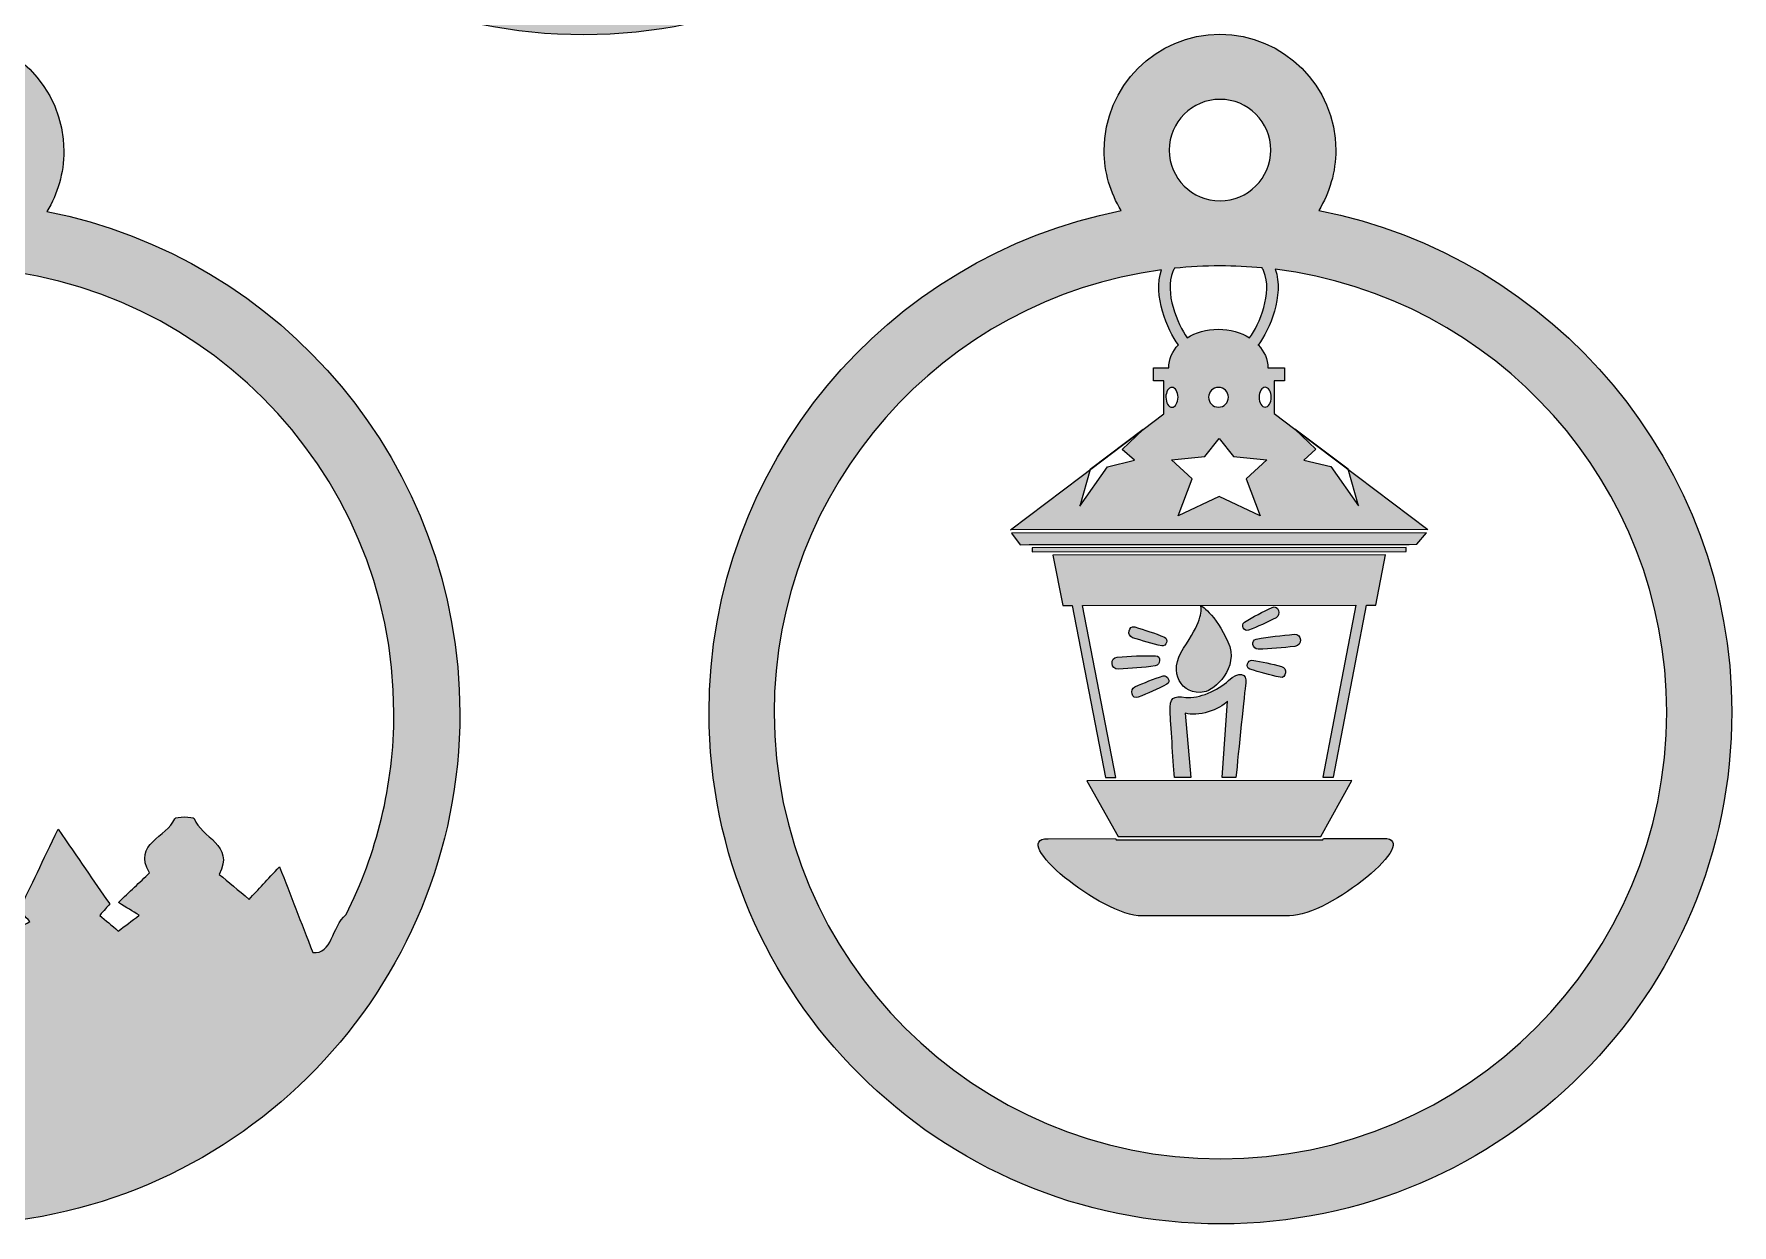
# Model space of a CAD drawing. Header units: inches. Extents: x -1104 to 5451, y -3757 to -136.
# Drawn here: x 300 to 953, y -3757 to -3299 of the extents above; entities that cross this region are included whole.
import ezdxf

# ---------------------------------------------------------------- set-up
doc = ezdxf.new("R2010")
doc.units = ezdxf.units.IN
doc.header["$MEASUREMENT"] = 0
doc.layers.add('Layer 1', color=7, linetype='Continuous')

# ---------------------------------------------------------------- blocks, each defined once
blk = doc.blocks.new('block 4')
at = {"layer": 'Layer 1', "true_color": 0xf8ca98}
h = blk.add_hatch(color=31, dxfattribs=at)
h.dxf.hatch_style = 2
edge = h.paths.add_edge_path()
edge.add_spline(control_points=[(707.72, -3102.68), (707.64, -3007.31), (639.27, -2927.67), (549.01, -2910.01), (553.15, -2903.25), (555.54, -2895.3), (555.53, -2886.81), (555.51, -2862.27), (535.52, -2842.33), (510.99, -2842.35), (486.45, -2842.37), (466.51, -2862.35), (466.53, -2886.89), (466.54, -2895.38), (468.94, -2903.32), (473.09, -2910.07), (382.86, -2927.89), (314.64, -3007.65), (314.72, -3103.02), (314.81, -3211.37), (403.04, -3299.45), (511.39, -3299.35), (619.74, -3299.26), (707.81, -3211.03), (707.72, -3102.68)], knot_values=[0, 0, 0, 0, 1, 1, 1, 2, 2, 2, 3, 3, 3, 4, 4, 4, 5, 5, 5, 6, 6, 6, 7, 7, 7, 8, 8, 8, 8], degree=3, periodic=1)
edge = h.paths.add_edge_path()
edge.add_spline(control_points=[(511.02, -2867.35), (521.77, -2867.34), (530.52, -2876.08), (530.53, -2886.84), (530.54, -2897.59), (521.8, -2906.34), (511.05, -2906.35), (500.29, -2906.36), (491.54, -2897.62), (491.53, -2886.87), (491.52, -2876.11), (500.26, -2867.36), (511.02, -2867.35)], knot_values=[0, 0, 0, 0, 1, 1, 1, 2, 2, 2, 3, 3, 3, 4, 4, 4, 4], degree=3, periodic=1)
edge = h.paths.add_edge_path()
edge.add_spline(control_points=[(522.87, -2967.46), (519.59, -2965.37), (515.39, -2964.11), (510.81, -2964.12), (506.28, -2964.12), (502.12, -2965.36), (498.85, -2967.43), (498.85, -2967.43), (498.89, -2967.39), (498.89, -2967.39), (495.04, -2962.18), (490.08, -2949.94), (493.38, -2941.96), (495.64, -2936.49), (501.52, -2933.71), (510.87, -2933.7), (520.21, -2933.69), (526.09, -2936.46), (528.37, -2941.93), (531.69, -2949.94), (526.7, -2962.26), (522.85, -2967.44), (522.85, -2967.44), (522.87, -2967.46), (522.87, -2967.46)], knot_values=[0, 0, 0, 0, 1, 1, 1, 2, 2, 2, 3, 3, 3, 4, 4, 4, 5, 5, 5, 6, 6, 6, 7, 7, 7, 8, 8, 8, 8], degree=3, periodic=1)
h.paths.add_polyline_path([(529.45, -3014.28), (521.5, -3021.56), (526.86, -3035.81), (511.15, -3028.36), (495.46, -3035.83), (500.8, -3021.58), (492.84, -3014.32), (505.62, -3013.01), (511.14, -3006.13), (516.67, -3013)])
edge = h.paths.add_edge_path()
edge.add_spline(control_points=[(526.47, -2990.24), (526.47, -2988.14), (527.52, -2986.43), (528.81, -2986.43), (530.09, -2986.43), (531.14, -2988.14), (531.14, -2990.24), (531.14, -2992.35), (530.1, -2994.05), (528.81, -2994.05), (527.52, -2994.06), (526.48, -2992.35), (526.47, -2990.24)], knot_values=[0, 0, 0, 0, 1, 1, 1, 2, 2, 2, 3, 3, 3, 4, 4, 4, 4], degree=3, periodic=1)
edge = h.paths.add_edge_path()
edge.add_spline(control_points=[(490.69, -2990.28), (490.68, -2988.17), (491.73, -2986.46), (493.02, -2986.46), (494.31, -2986.46), (495.35, -2988.17), (495.35, -2990.27), (495.36, -2992.38), (494.31, -2994.08), (493.02, -2994.09), (491.74, -2994.09), (490.69, -2992.38), (490.69, -2990.28)], knot_values=[0, 0, 0, 0, 1, 1, 1, 2, 2, 2, 3, 3, 3, 4, 4, 4, 4], degree=3, periodic=1)
edge = h.paths.add_edge_path()
edge.add_spline(control_points=[(507.1, -2990.26), (507.1, -2988.16), (508.81, -2986.45), (510.91, -2986.45), (513.02, -2986.44), (514.72, -2988.15), (514.73, -2990.25), (514.73, -2992.36), (513.02, -2994.07), (510.92, -2994.07), (508.81, -2994.07), (507.1, -2992.37), (507.1, -2990.26)], knot_values=[0, 0, 0, 0, 1, 1, 1, 2, 2, 2, 3, 3, 3, 4, 4, 4, 4], degree=3, periodic=1)
edge = h.paths.add_edge_path()
edge.add_spline(control_points=[(511.37, -3274.35), (416.8, -3274.43), (339.8, -3197.56), (339.72, -3103), (339.64, -3012.97), (409.3, -2938.87), (497.59, -2931.89), (492.97, -2934.09), (490.57, -2937.36), (489.36, -2940.3), (485.24, -2950.27), (491.07, -2964.11), (495.51, -2970.13), (495.51, -2970.13), (495.54, -2970.1), (495.54, -2970.1), (493.17, -2972.58), (491.76, -2975.66), (491.77, -2978.99), (491.77, -2978.99), (485.91, -2979), (485.91, -2979), (485.91, -2979), (485.91, -2983.98), (485.91, -2983.98), (485.91, -2983.98), (489.91, -2983.97), (489.91, -2983.97), (489.91, -2983.97), (489.92, -2996.58), (489.92, -2996.58), (489.92, -2996.58), (481.97, -3002.6), (481.97, -3002.6), (481.97, -3002.6), (473.93, -3010.28), (473.93, -3010.28), (473.93, -3010.28), (478.6, -3014.48), (478.6, -3014.48), (478.6, -3014.48), (468.25, -3016.98), (468.25, -3016.98), (468.25, -3016.98), (457.67, -3032.08), (457.67, -3032.08), (457.67, -3032.08), (461.62, -3018.02), (461.62, -3018.02), (461.62, -3018.02), (481.97, -3002.6), (481.97, -3002.6), (481.97, -3002.6), (458.15, -3020.65), (458.15, -3020.65), (458.15, -3020.65), (430.97, -3041.23), (430.97, -3041.23), (430.97, -3041.23), (591.36, -3041.1), (591.36, -3041.1), (591.36, -3041.1), (564.15, -3020.56), (564.15, -3020.56), (564.15, -3020.56), (540.29, -3002.55), (540.29, -3002.55), (540.29, -3002.55), (560.68, -3017.94), (560.68, -3017.94), (560.68, -3017.94), (564.65, -3031.99), (564.65, -3031.99), (564.65, -3031.99), (554.04, -3016.91), (554.04, -3016.91), (554.04, -3016.91), (543.69, -3014.43), (543.69, -3014.43), (543.69, -3014.43), (548.35, -3010.22), (548.35, -3010.22), (548.35, -3010.22), (540.29, -3002.55), (540.29, -3002.55), (540.29, -3002.55), (532.33, -2996.54), (532.33, -2996.54), (532.33, -2996.54), (532.32, -2983.94), (532.32, -2983.94), (532.32, -2983.94), (536.32, -2983.93), (536.32, -2983.93), (536.32, -2983.93), (536.32, -2978.96), (536.32, -2978.96), (536.32, -2978.96), (529.89, -2978.96), (529.89, -2978.96), (529.89, -2975.67), (528.51, -2972.64), (526.19, -2970.18), (526.19, -2970.18), (526.21, -2970.19), (526.21, -2970.19), (530.65, -2964.22), (536.55, -2950.27), (532.39, -2940.26), (531.16, -2937.3), (528.74, -2934.02), (524.06, -2931.83), (612.58, -2938.41), (682.64, -3012.5), (682.72, -3102.7), (682.8, -3197.26), (605.93, -3274.27), (511.37, -3274.35)], knot_values=[0, 0, 0, 0, 1, 1, 1, 2, 2, 2, 3, 3, 3, 4, 4, 4, 5, 5, 5, 6, 6, 6, 7, 7, 7, 8, 8, 8, 9, 9, 9, 10, 10, 10, 11, 11, 11, 12, 12, 12, 13, 13, 13, 14, 14, 14, 15, 15, 15, 16, 16, 16, 17, 17, 17, 18, 18, 18, 19, 19, 19, 20, 20, 20, 21, 21, 21, 22, 22, 22, 23, 23, 23, 24, 24, 24, 25, 25, 25, 26, 26, 26, 27, 27, 27, 28, 28, 28, 29, 29, 29, 30, 30, 30, 31, 31, 31, 32, 32, 32, 33, 33, 33, 34, 34, 34, 35, 35, 35, 36, 36, 36, 37, 37, 37, 38, 38, 38, 39, 39, 39, 39], degree=3, periodic=1)
h = blk.add_hatch(color=31, dxfattribs=at)
h.dxf.hatch_style = 2
edge = h.paths.add_edge_path()
edge.add_spline(control_points=[(305.01, -3367.22), (309.14, -3360.46), (311.53, -3352.51), (311.53, -3344.02), (311.51, -3319.48), (291.53, -3299.54), (266.99, -3299.56), (266.93, -3299.56), (266.87, -3299.57), (266.82, -3299.57), (266.76, -3299.57), (266.7, -3299.56), (266.65, -3299.56), (242.12, -3299.58), (222.16, -3319.57), (222.18, -3344.1), (222.19, -3352.6), (224.6, -3360.54), (228.74, -3367.3), (138.52, -3385.1), (70.29, -3464.87), (70.37, -3560.23), (70.41, -3604.91), (85.43, -3646.14), (110.68, -3679.17), (127.12, -3700.68), (147.9, -3718.71), (171.7, -3731.94), (197.12, -3746.07), (225.99, -3754.7), (256.69, -3756.28), (257.17, -3756.3), (257.65, -3756.32), (258.13, -3756.35), (259.34, -3756.4), (260.55, -3756.45), (261.77, -3756.48), (263.1, -3756.52), (264.45, -3756.53), (265.79, -3756.54), (266.21, -3756.55), (266.62, -3756.56), (267.04, -3756.56), (267.11, -3756.56), (267.18, -3756.56), (267.24, -3756.56), (267.29, -3756.56), (267.34, -3756.56), (267.38, -3756.56), (267.62, -3756.56), (267.86, -3756.55), (268.1, -3756.55), (269.14, -3756.55), (270.18, -3756.53), (271.21, -3756.51), (272.07, -3756.49), (272.92, -3756.47), (273.77, -3756.44), (273.91, -3756.44), (274.05, -3756.43), (274.19, -3756.43), (379.4, -3752.73), (463.81, -3665.96), (463.71, -3559.89), (463.63, -3464.52), (395.27, -3384.88), (305.01, -3367.22)], knot_values=[0, 0, 0, 0, 1, 1, 1, 2, 2, 2, 3, 3, 3, 4, 4, 4, 5, 5, 5, 6, 6, 6, 7, 7, 7, 8, 8, 8, 9, 9, 9, 10, 10, 10, 11, 11, 11, 12, 12, 12, 13, 13, 13, 14, 14, 14, 15, 15, 15, 16, 16, 16, 17, 17, 17, 18, 18, 18, 19, 19, 19, 20, 20, 20, 21, 21, 21, 22, 22, 22, 22], degree=3, periodic=1)
edge = h.paths.add_edge_path()
edge.add_spline(control_points=[(266.84, -3324.57), (277.52, -3324.66), (286.17, -3333.35), (286.18, -3344.05), (286.19, -3354.75), (277.55, -3363.45), (266.87, -3363.55), (256.2, -3363.47), (247.54, -3354.77), (247.53, -3344.08), (247.52, -3333.38), (256.17, -3324.67), (266.84, -3324.57)], knot_values=[0, 0, 0, 0, 1, 1, 1, 2, 2, 2, 3, 3, 3, 4, 4, 4, 4], degree=3, periodic=1)
h.paths.add_polyline_path([(205.52, -3639.2), (192.92, -3639.21), (192.91, -3626.84), (205.51, -3626.83)])
h.paths.add_polyline_path([(205.5, -3622.53), (192.97, -3622.54), (192.96, -3610.31), (205.49, -3610.3)])
h.paths.add_polyline_path([(221.78, -3639.29), (209.46, -3639.3), (209.45, -3626.73), (221.77, -3626.72)])
h.paths.add_polyline_path([(222.15, -3622.76), (209.78, -3622.77), (209.77, -3610.04), (222.14, -3610.03)])
edge = h.paths.add_edge_path()
edge.add_spline(control_points=[(419.97, -3637.31), (414.35, -3642.1), (414.73, -3652.7), (407.18, -3651.88), (402.6, -3640.05), (398.72, -3630.02), (394.43, -3618.92), (389.7, -3624), (386.32, -3627.63), (382.73, -3631.47), (378.45, -3627.9), (374.81, -3624.86), (371.23, -3621.87), (377.29, -3610.48), (364.34, -3607.76), (361.58, -3600.46), (361.24, -3599.58), (354.52, -3599.56), (354.14, -3600.52), (351.23, -3607.61), (337.83, -3609.93), (344.44, -3621.31), (340.65, -3624.93), (336.85, -3628.54), (332.51, -3632.67), (335.77, -3634.67), (337.86, -3635.96), (340.51, -3637.59), (337.46, -3639.89), (335.07, -3641.68), (332.46, -3643.65), (329.86, -3641.46), (327.59, -3639.55), (325.32, -3637.63), (326.98, -3635.73), (328.22, -3634.3), (329.15, -3633.24), (322.95, -3624.24), (317.09, -3615.76), (309.31, -3604.49), (303.39, -3616.83), (299.01, -3626), (294.37, -3635.68), (295.15, -3636.5), (296.47, -3637.88), (298.49, -3639.99), (295.67, -3641.49), (293.25, -3642.78), (292.14, -3643.37), (286.71, -3635.08), (281.95, -3627.83), (277.2, -3620.58), (276.1, -3620.81), (274.99, -3621.05), (273.89, -3621.27), (272.11, -3629.81), (270.33, -3638.35), (268.41, -3647.6), (268.41, -3647.6), (254.98, -3647.61), (254.98, -3647.61), (254.98, -3647.61), (254.94, -3607.14), (254.94, -3607.14), (258.78, -3604.33), (262.79, -3602.86), (263.24, -3600.67), (263.76, -3598.1), (261.92, -3594.18), (259.85, -3592.08), (249.08, -3581.11), (237.98, -3570.48), (226.87, -3559.86), (220.97, -3554.22), (215.06, -3544.9), (208.71, -3544.52), (202.81, -3544.16), (196.33, -3553.47), (190.07, -3558.47), (189.45, -3558.96), (188.48, -3559.01), (187.52, -3559.3), (187.69, -3556.07), (187.84, -3553.29), (188.04, -3549.58), (183.52, -3549.92), (180.09, -3550.19), (175.09, -3550.56), (182.4, -3563.26), (178.61, -3571.78), (169.15, -3579.12), (164.59, -3582.65), (160.73, -3587.11), (156.69, -3591.27), (149.14, -3598.99), (150.31, -3603.1), (160.06, -3605.73), (160.06, -3605.73), (160.1, -3656.14), (160.1, -3656.14), (154.6, -3648), (149.15, -3639.94), (142.23, -3629.72), (137.33, -3640.27), (129.97, -3648.49), (131.32, -3654.86), (132.24, -3659.23), (131.65, -3661.7), (130.29, -3663.22), (108.63, -3634.53), (95.75, -3598.85), (95.71, -3560.21), (95.63, -3465.7), (172.4, -3388.74), (266.89, -3388.56), (361.39, -3388.58), (438.29, -3465.41), (438.37, -3559.91), (438.39, -3587.74), (431.76, -3614.04), (419.97, -3637.31)], knot_values=[0, 0, 0, 0, 1, 1, 1, 2, 2, 2, 3, 3, 3, 4, 4, 4, 5, 5, 5, 6, 6, 6, 7, 7, 7, 8, 8, 8, 9, 9, 9, 10, 10, 10, 11, 11, 11, 12, 12, 12, 13, 13, 13, 14, 14, 14, 15, 15, 15, 16, 16, 16, 17, 17, 17, 18, 18, 18, 19, 19, 19, 20, 20, 20, 21, 21, 21, 22, 22, 22, 23, 23, 23, 24, 24, 24, 25, 25, 25, 26, 26, 26, 27, 27, 27, 28, 28, 28, 29, 29, 29, 30, 30, 30, 31, 31, 31, 32, 32, 32, 33, 33, 33, 34, 34, 34, 35, 35, 35, 36, 36, 36, 37, 37, 37, 38, 38, 38, 39, 39, 39, 40, 40, 40, 40], degree=3, periodic=1)
h = blk.add_hatch(color=31, dxfattribs=at)
h.dxf.hatch_style = 2
edge = h.paths.add_edge_path()
edge.add_spline(control_points=[(793.8, -3366.8), (797.94, -3360.03), (800.32, -3352.09), (800.32, -3343.6), (800.3, -3319.06), (780.32, -3299.12), (755.78, -3299.14), (731.25, -3299.16), (711.3, -3319.14), (711.32, -3343.68), (711.32, -3352.17), (713.73, -3360.11), (717.88, -3366.86), (627.65, -3384.68), (559.42, -3464.44), (559.5, -3559.81), (559.6, -3668.16), (647.82, -3756.23), (756.17, -3756.14), (864.52, -3756.05), (952.6, -3667.82), (952.5, -3559.47), (952.42, -3464.1), (884.06, -3384.46), (793.8, -3366.8)], knot_values=[0, 0, 0, 0, 1, 1, 1, 2, 2, 2, 3, 3, 3, 4, 4, 4, 5, 5, 5, 6, 6, 6, 7, 7, 7, 8, 8, 8, 8], degree=3, periodic=1)
edge = h.paths.add_edge_path()
edge.add_spline(control_points=[(772.71, -3390.25), (776.04, -3398.26), (771.04, -3410.58), (767.2, -3415.76), (767.2, -3415.76), (767.22, -3415.78), (767.22, -3415.78), (763.93, -3413.69), (759.73, -3412.43), (755.16, -3412.44), (750.62, -3412.44), (746.46, -3413.68), (743.19, -3415.75), (743.19, -3415.75), (743.23, -3415.71), (743.23, -3415.71), (739.38, -3410.5), (734.42, -3398.26), (737.72, -3390.28), (737.9, -3389.85), (738.11, -3389.44), (738.33, -3389.04), (744.1, -3388.45), (749.94, -3388.15), (755.86, -3388.14), (761.31, -3388.14), (766.7, -3388.4), (772.03, -3388.89), (772.28, -3389.33), (772.52, -3389.78), (772.71, -3390.25)], knot_values=[0, 0, 0, 0, 1, 1, 1, 2, 2, 2, 3, 3, 3, 4, 4, 4, 5, 5, 5, 6, 6, 6, 7, 7, 7, 8, 8, 8, 9, 9, 9, 10, 10, 10, 10], degree=3, periodic=1)
h.paths.add_polyline_path([(773.79, -3462.61), (765.85, -3469.88), (771.21, -3484.13), (755.5, -3476.68), (739.81, -3484.15), (745.14, -3469.9), (737.18, -3462.64), (749.96, -3461.33), (755.48, -3454.45), (761.01, -3461.32)])
edge = h.paths.add_edge_path()
edge.add_spline(control_points=[(770.82, -3438.57), (770.82, -3436.46), (771.86, -3434.75), (773.15, -3434.75), (774.44, -3434.75), (775.49, -3436.46), (775.49, -3438.56), (775.49, -3440.67), (774.45, -3442.37), (773.16, -3442.38), (771.87, -3442.38), (770.82, -3440.67), (770.82, -3438.57)], knot_values=[0, 0, 0, 0, 1, 1, 1, 2, 2, 2, 3, 3, 3, 4, 4, 4, 4], degree=3, periodic=1)
edge = h.paths.add_edge_path()
edge.add_spline(control_points=[(735.03, -3438.6), (735.03, -3436.49), (736.07, -3434.78), (737.36, -3434.78), (738.65, -3434.78), (739.7, -3436.49), (739.7, -3438.59), (739.7, -3440.7), (738.66, -3442.41), (737.37, -3442.41), (736.08, -3442.41), (735.03, -3440.7), (735.03, -3438.6)], knot_values=[0, 0, 0, 0, 1, 1, 1, 2, 2, 2, 3, 3, 3, 4, 4, 4, 4], degree=3, periodic=1)
edge = h.paths.add_edge_path()
edge.add_spline(control_points=[(751.45, -3438.58), (751.45, -3436.48), (753.15, -3434.77), (755.26, -3434.77), (757.36, -3434.77), (759.07, -3436.47), (759.07, -3438.58), (759.07, -3440.68), (757.37, -3442.39), (755.26, -3442.39), (753.16, -3442.39), (751.45, -3440.69), (751.45, -3438.58)], knot_values=[0, 0, 0, 0, 1, 1, 1, 2, 2, 2, 3, 3, 3, 4, 4, 4, 4], degree=3, periodic=1)
edge = h.paths.add_edge_path()
edge.add_spline(control_points=[(755.8, -3324.14), (766.56, -3324.13), (775.31, -3332.86), (775.32, -3343.62), (775.33, -3354.37), (766.59, -3363.13), (755.83, -3363.14), (745.08, -3363.15), (736.33, -3354.41), (736.32, -3343.66), (736.31, -3332.9), (745.05, -3324.15), (755.8, -3324.14)], knot_values=[0, 0, 0, 0, 1, 1, 1, 2, 2, 2, 3, 3, 3, 4, 4, 4, 4], degree=3, periodic=1)
edge = h.paths.add_edge_path()
edge.add_spline(control_points=[(756.15, -3731.14), (661.59, -3731.22), (584.59, -3654.35), (584.5, -3559.79), (584.43, -3472.86), (649.38, -3400.79), (733.32, -3389.64), (729.98, -3399.52), (735.57, -3412.63), (739.86, -3418.45), (739.86, -3418.45), (739.89, -3418.42), (739.89, -3418.42), (737.51, -3420.9), (736.11, -3423.98), (736.11, -3427.31), (736.11, -3427.31), (730.25, -3427.32), (730.25, -3427.32), (730.25, -3427.32), (730.25, -3432.3), (730.25, -3432.3), (730.25, -3432.3), (734.26, -3432.3), (734.26, -3432.3), (734.26, -3432.3), (734.27, -3444.9), (734.27, -3444.9), (734.27, -3444.9), (726.32, -3450.92), (726.32, -3450.92), (726.32, -3450.92), (718.27, -3458.61), (718.27, -3458.61), (718.27, -3458.61), (722.94, -3462.8), (722.94, -3462.8), (722.94, -3462.8), (712.6, -3465.3), (712.6, -3465.3), (712.6, -3465.3), (702.01, -3480.4), (702.01, -3480.4), (702.01, -3480.4), (705.96, -3466.34), (705.96, -3466.34), (705.96, -3466.34), (726.32, -3450.92), (726.32, -3450.92), (726.32, -3450.92), (702.5, -3468.97), (702.5, -3468.97), (702.5, -3468.97), (675.32, -3489.56), (675.32, -3489.56), (675.32, -3489.56), (835.7, -3489.42), (835.7, -3489.42), (835.7, -3489.42), (808.49, -3468.88), (808.49, -3468.88), (808.49, -3468.88), (784.64, -3450.87), (784.64, -3450.87), (784.64, -3450.87), (805.02, -3466.26), (805.02, -3466.26), (805.02, -3466.26), (809, -3480.31), (809, -3480.31), (809, -3480.31), (798.38, -3465.23), (798.38, -3465.23), (798.38, -3465.23), (788.03, -3462.75), (788.03, -3462.75), (788.03, -3462.75), (792.7, -3458.54), (792.7, -3458.54), (792.7, -3458.54), (784.64, -3450.87), (784.64, -3450.87), (784.64, -3450.87), (776.68, -3444.86), (776.68, -3444.86), (776.68, -3444.86), (776.67, -3432.26), (776.67, -3432.26), (776.67, -3432.26), (780.67, -3432.26), (780.67, -3432.26), (780.67, -3432.26), (780.66, -3427.28), (780.66, -3427.28), (780.66, -3427.28), (774.23, -3427.28), (774.23, -3427.28), (774.23, -3424), (772.86, -3420.96), (770.54, -3418.5), (770.54, -3418.5), (770.55, -3418.52), (770.55, -3418.52), (774.87, -3412.7), (780.56, -3399.37), (777.06, -3389.43), (861.67, -3399.84), (927.43, -3472.1), (927.5, -3559.49), (927.59, -3654.05), (850.72, -3731.06), (756.15, -3731.14)], knot_values=[0, 0, 0, 0, 1, 1, 1, 2, 2, 2, 3, 3, 3, 4, 4, 4, 5, 5, 5, 6, 6, 6, 7, 7, 7, 8, 8, 8, 9, 9, 9, 10, 10, 10, 11, 11, 11, 12, 12, 12, 13, 13, 13, 14, 14, 14, 15, 15, 15, 16, 16, 16, 17, 17, 17, 18, 18, 18, 19, 19, 19, 20, 20, 20, 21, 21, 21, 22, 22, 22, 23, 23, 23, 24, 24, 24, 25, 25, 25, 26, 26, 26, 27, 27, 27, 28, 28, 28, 29, 29, 29, 30, 30, 30, 31, 31, 31, 32, 32, 32, 33, 33, 33, 34, 34, 34, 35, 35, 35, 36, 36, 36, 37, 37, 37, 37], degree=3, periodic=1)
h = blk.add_hatch(color=31, dxfattribs=at)
h.dxf.hatch_style = 2
h.paths.add_polyline_path([(679.06, -3495.21), (682.46, -3495.2), (828.57, -3495.08), (831.42, -3495.07), (835.18, -3490.66), (675.74, -3490.8)])
h = blk.add_hatch(color=31, dxfattribs=at)
h.dxf.hatch_style = 2
h.paths.add_polyline_path([(683.71, -3498), (827.33, -3497.88), (827.33, -3496.32), (683.71, -3496.45)])
h = blk.add_hatch(color=31, dxfattribs=at)
h.dxf.hatch_style = 2
h.paths.add_polyline_path([(815.7, -3518.43), (819.4, -3499.13), (691.64, -3499.24), (695.37, -3518.53), (699, -3518.53), (711.79, -3584.65), (715.84, -3584.64), (703.04, -3518.52), (808.03, -3518.43), (795.35, -3584.57), (799.4, -3584.57), (812.08, -3518.43)])
h = blk.add_hatch(color=31, dxfattribs=at)
h.dxf.hatch_style = 2
edge = h.paths.add_edge_path()
edge.add_spline(control_points=[(749.76, -3551.78), (753.66, -3551.13), (763.44, -3542.64), (758.87, -3532.48), (754.29, -3522.32), (747.86, -3517.55), (748.48, -3519), (749.11, -3520.46), (748.28, -3525.64), (741.86, -3534.98), (735.43, -3544.33), (741.04, -3553.24), (749.76, -3551.78)], knot_values=[0, 0, 0, 0, 1, 1, 1, 2, 2, 2, 3, 3, 3, 4, 4, 4, 4], degree=3, periodic=1)
h = blk.add_hatch(color=31, dxfattribs=at)
h.dxf.hatch_style = 2
edge = h.paths.add_edge_path()
edge.add_spline(control_points=[(775.89, -3519.3), (772.25, -3521.1), (768.66, -3522.83), (765.21, -3525.02), (763.59, -3526.04), (765.18, -3528.7), (766.79, -3528.11), (770.43, -3526.76), (773.86, -3524.98), (777.35, -3523.25), (779.55, -3522.16), (778.11, -3518.19), (775.89, -3519.3)], knot_values=[0, 0, 0, 0, 1, 1, 1, 2, 2, 2, 3, 3, 3, 4, 4, 4, 4], degree=3, periodic=1)
h = blk.add_hatch(color=31, dxfattribs=at)
h.dxf.hatch_style = 2
edge = h.paths.add_edge_path()
edge.add_spline(control_points=[(734.51, -3530.75), (730.75, -3529.15), (726.92, -3528.02), (723.05, -3526.82), (720.68, -3526.09), (719.89, -3530.24), (722.24, -3530.96), (725.96, -3532.11), (729.64, -3533.31), (733.44, -3534.06), (735.13, -3534.39), (736.27, -3531.5), (734.51, -3530.75)], knot_values=[0, 0, 0, 0, 1, 1, 1, 2, 2, 2, 3, 3, 3, 4, 4, 4, 4], degree=3, periodic=1)
h = blk.add_hatch(color=31, dxfattribs=at)
h.dxf.hatch_style = 2
edge = h.paths.add_edge_path()
edge.add_spline(control_points=[(784.36, -3529.64), (779.46, -3530.12), (774.62, -3530.56), (769.78, -3531.51), (767.52, -3531.95), (768.39, -3535.32), (770.49, -3535.32), (775.24, -3535.3), (779.9, -3534.77), (784.62, -3534.3), (787.59, -3534), (787.36, -3529.34), (784.36, -3529.64)], knot_values=[0, 0, 0, 0, 1, 1, 1, 2, 2, 2, 3, 3, 3, 4, 4, 4, 4], degree=3, periodic=1)
h = blk.add_hatch(color=31, dxfattribs=at)
h.dxf.hatch_style = 2
edge = h.paths.add_edge_path()
edge.add_spline(control_points=[(716.84, -3543.03), (721.58, -3542.74), (726.26, -3542.52), (730.95, -3541.77), (733.02, -3541.44), (733.34, -3537.97), (731.04, -3537.89), (726.11, -3537.73), (721.27, -3538.08), (716.35, -3538.39), (713.34, -3538.58), (713.86, -3543.22), (716.84, -3543.03)], knot_values=[0, 0, 0, 0, 1, 1, 1, 2, 2, 2, 3, 3, 3, 4, 4, 4, 4], degree=3, periodic=1)
h = blk.add_hatch(color=31, dxfattribs=at)
h.dxf.hatch_style = 2
edge = h.paths.add_edge_path()
edge.add_spline(control_points=[(768.1, -3539.62), (766.39, -3539.39), (765.45, -3542.35), (767.25, -3542.98), (771.1, -3544.33), (775, -3545.22), (778.94, -3546.16), (781.35, -3546.74), (781.87, -3542.55), (779.48, -3541.98), (775.69, -3541.07), (771.94, -3540.11), (768.1, -3539.62)], knot_values=[0, 0, 0, 0, 1, 1, 1, 2, 2, 2, 3, 3, 3, 4, 4, 4, 4], degree=3, periodic=1)
h = blk.add_hatch(color=31, dxfattribs=at)
h.dxf.hatch_style = 2
edge = h.paths.add_edge_path()
edge.add_spline(control_points=[(734, -3545.63), (730.29, -3546.74), (726.75, -3548.29), (723.15, -3549.79), (720.88, -3550.74), (722.07, -3554.79), (724.36, -3553.83), (728.09, -3552.27), (731.79, -3550.77), (735.38, -3548.81), (737.06, -3547.9), (735.65, -3545.13), (734, -3545.63)], knot_values=[0, 0, 0, 0, 1, 1, 1, 2, 2, 2, 3, 3, 3, 4, 4, 4, 4], degree=3, periodic=1)
h = blk.add_hatch(color=31, dxfattribs=at)
h.dxf.hatch_style = 2
edge = h.paths.add_edge_path()
edge.add_spline(control_points=[(736.69, -3559.47), (736.85, -3563.68), (737.84, -3577.84), (738.32, -3584.62), (738.32, -3584.62), (744.58, -3584.62), (744.58, -3584.62), (744.58, -3584.62), (742.5, -3559.88), (742.5, -3559.88), (747.07, -3561.54), (755.99, -3558.62), (758.68, -3555.3), (758.68, -3555.3), (756.66, -3584.61), (756.66, -3584.61), (756.66, -3584.61), (761.97, -3584.6), (761.97, -3584.6), (762.88, -3575.36), (765.23, -3551.61), (765.73, -3548.45), (766.35, -3544.51), (763.03, -3543.68), (759.09, -3547.42), (755.15, -3551.16), (747.68, -3554.48), (742.7, -3553.86), (737.72, -3553.25), (736.48, -3553.87), (736.69, -3559.47)], knot_values=[0, 0, 0, 0, 1, 1, 1, 2, 2, 2, 3, 3, 3, 4, 4, 4, 5, 5, 5, 6, 6, 6, 7, 7, 7, 8, 8, 8, 9, 9, 9, 10, 10, 10, 10], degree=3, periodic=1)
h = blk.add_hatch(color=31, dxfattribs=at)
h.dxf.hatch_style = 2
h.paths.add_polyline_path([(716.67, -3607.36), (794.55, -3607.29), (806.55, -3585.81), (704.63, -3585.9)])
h = blk.add_hatch(color=31, dxfattribs=at)
h.dxf.hatch_style = 2
edge = h.paths.add_edge_path()
edge.add_spline(control_points=[(818.58, -3608.05), (818.58, -3608.05), (795.55, -3608.07), (795.55, -3608.07), (795.55, -3608.07), (795.29, -3608.54), (795.29, -3608.54), (795.29, -3608.54), (715.94, -3608.61), (715.94, -3608.61), (715.94, -3608.61), (715.68, -3608.14), (715.68, -3608.14), (715.68, -3608.14), (689.74, -3608.16), (689.74, -3608.16), (674.16, -3608.17), (710.28, -3637.86), (725.87, -3637.85), (725.87, -3637.85), (782.51, -3637.8), (782.51, -3637.8), (798.09, -3637.79), (834.17, -3608.04), (818.58, -3608.05)], knot_values=[0, 0, 0, 0, 1, 1, 1, 2, 2, 2, 3, 3, 3, 4, 4, 4, 5, 5, 5, 6, 6, 6, 7, 7, 7, 8, 8, 8, 8], degree=3, periodic=1)
at = {"layer": 'Layer 1', "lineweight": 0}
for points in [[(773.79, -3462.61), (765.85, -3469.88), (771.21, -3484.13), (755.5, -3476.68), (739.81, -3484.15), (745.14, -3469.9), (737.18, -3462.64), (749.96, -3461.33), (755.48, -3454.45), (761.01, -3461.32), (773.79, -3462.61)], [(679.06, -3495.21), (682.46, -3495.2), (828.57, -3495.08), (831.42, -3495.07), (835.18, -3490.66), (675.74, -3490.8), (679.06, -3495.21)], [(683.71, -3498), (827.33, -3497.88), (827.33, -3496.32), (683.71, -3496.45), (683.71, -3498)], [(815.7, -3518.43), (819.4, -3499.13), (691.64, -3499.24), (695.37, -3518.53), (699, -3518.53), (711.79, -3584.65), (715.84, -3584.64), (703.04, -3518.52), (808.03, -3518.43), (795.35, -3584.57), (799.4, -3584.57), (812.08, -3518.43), (815.7, -3518.43)], [(716.67, -3607.36), (794.55, -3607.29), (806.55, -3585.81), (704.63, -3585.9), (716.67, -3607.36)]]:
    blk.add_lwpolyline(points, dxfattribs=at)
for points, knots in [([(707.72, -3102.68), (707.64, -3007.31), (639.27, -2927.67), (549.01, -2910.01), (553.15, -2903.25), (555.54, -2895.3), (555.53, -2886.81), (555.51, -2862.27), (535.52, -2842.33), (510.99, -2842.35), (486.45, -2842.37), (466.51, -2862.35), (466.53, -2886.89), (466.54, -2895.38), (468.94, -2903.32), (473.09, -2910.07), (382.86, -2927.89), (314.64, -3007.65), (314.72, -3103.02), (314.81, -3211.37), (403.04, -3299.45), (511.39, -3299.35), (619.74, -3299.26), (707.81, -3211.03), (707.72, -3102.68)], [0, 0, 0, 0, 1, 1, 1, 2, 2, 2, 3, 3, 3, 4, 4, 4, 5, 5, 5, 6, 6, 6, 7, 7, 7, 8, 8, 8, 8]), ([(305.01, -3367.22), (309.14, -3360.46), (311.53, -3352.51), (311.53, -3344.02), (311.51, -3319.48), (291.53, -3299.54), (266.99, -3299.56), (266.93, -3299.56), (266.87, -3299.57), (266.82, -3299.57), (266.76, -3299.57), (266.7, -3299.56), (266.65, -3299.56), (242.12, -3299.58), (222.16, -3319.57), (222.18, -3344.1), (222.19, -3352.6), (224.6, -3360.54), (228.74, -3367.3), (138.52, -3385.1), (70.29, -3464.87), (70.37, -3560.23), (70.41, -3604.91), (85.43, -3646.14), (110.68, -3679.17), (127.12, -3700.68), (147.9, -3718.71), (171.7, -3731.94), (197.12, -3746.07), (225.99, -3754.7), (256.69, -3756.28), (257.17, -3756.3), (257.65, -3756.32), (258.13, -3756.35), (259.34, -3756.4), (260.55, -3756.45), (261.77, -3756.48), (263.1, -3756.52), (264.45, -3756.53), (265.79, -3756.54), (266.21, -3756.55), (266.62, -3756.56), (267.04, -3756.56), (267.11, -3756.56), (267.18, -3756.56), (267.24, -3756.56), (267.29, -3756.56), (267.34, -3756.56), (267.38, -3756.56), (267.62, -3756.56), (267.86, -3756.55), (268.1, -3756.55), (269.14, -3756.55), (270.18, -3756.53), (271.21, -3756.51), (272.07, -3756.49), (272.92, -3756.47), (273.77, -3756.44), (273.91, -3756.44), (274.05, -3756.43), (274.19, -3756.43), (379.4, -3752.73), (463.81, -3665.96), (463.71, -3559.89), (463.63, -3464.52), (395.27, -3384.88), (305.01, -3367.22)], [0, 0, 0, 0, 1, 1, 1, 2, 2, 2, 3, 3, 3, 4, 4, 4, 5, 5, 5, 6, 6, 6, 7, 7, 7, 8, 8, 8, 9, 9, 9, 10, 10, 10, 11, 11, 11, 12, 12, 12, 13, 13, 13, 14, 14, 14, 15, 15, 15, 16, 16, 16, 17, 17, 17, 18, 18, 18, 19, 19, 19, 20, 20, 20, 21, 21, 21, 22, 22, 22, 22]), ([(793.8, -3366.8), (797.94, -3360.03), (800.32, -3352.09), (800.32, -3343.6), (800.3, -3319.06), (780.32, -3299.12), (755.78, -3299.14), (731.25, -3299.16), (711.3, -3319.14), (711.32, -3343.68), (711.32, -3352.17), (713.73, -3360.11), (717.88, -3366.86), (627.65, -3384.68), (559.42, -3464.44), (559.5, -3559.81), (559.6, -3668.16), (647.82, -3756.23), (756.17, -3756.14), (864.52, -3756.05), (952.6, -3667.82), (952.5, -3559.47), (952.42, -3464.1), (884.06, -3384.46), (793.8, -3366.8)], [0, 0, 0, 0, 1, 1, 1, 2, 2, 2, 3, 3, 3, 4, 4, 4, 5, 5, 5, 6, 6, 6, 7, 7, 7, 8, 8, 8, 8]), ([(755.8, -3324.14), (766.56, -3324.13), (775.31, -3332.86), (775.32, -3343.62), (775.33, -3354.37), (766.59, -3363.13), (755.83, -3363.14), (745.08, -3363.15), (736.33, -3354.41), (736.32, -3343.66), (736.31, -3332.9), (745.05, -3324.15), (755.8, -3324.14)], [0, 0, 0, 0, 1, 1, 1, 2, 2, 2, 3, 3, 3, 4, 4, 4, 4]), ([(419.97, -3637.31), (414.35, -3642.1), (414.73, -3652.7), (407.18, -3651.88), (402.6, -3640.05), (398.72, -3630.02), (394.43, -3618.92), (389.7, -3624), (386.32, -3627.63), (382.73, -3631.47), (378.45, -3627.9), (374.81, -3624.86), (371.23, -3621.87), (377.29, -3610.48), (364.34, -3607.76), (361.58, -3600.46), (361.24, -3599.58), (354.52, -3599.56), (354.14, -3600.52), (351.23, -3607.61), (337.83, -3609.93), (344.44, -3621.31), (340.65, -3624.93), (336.85, -3628.54), (332.51, -3632.67), (335.77, -3634.67), (337.86, -3635.96), (340.51, -3637.59), (337.46, -3639.89), (335.07, -3641.68), (332.46, -3643.65), (329.86, -3641.46), (327.59, -3639.55), (325.32, -3637.63), (326.98, -3635.73), (328.22, -3634.3), (329.15, -3633.24), (322.95, -3624.24), (317.09, -3615.76), (309.31, -3604.49), (303.39, -3616.83), (299.01, -3626), (294.37, -3635.68), (295.15, -3636.5), (296.47, -3637.88), (298.49, -3639.99), (295.67, -3641.49), (293.25, -3642.78), (292.14, -3643.37), (286.71, -3635.08), (281.95, -3627.83), (277.2, -3620.58), (276.1, -3620.81), (274.99, -3621.05), (273.89, -3621.27), (272.11, -3629.81), (270.33, -3638.35), (268.41, -3647.6), (268.41, -3647.6), (254.98, -3647.61), (254.98, -3647.61), (254.98, -3647.61), (254.94, -3607.14), (254.94, -3607.14), (258.78, -3604.33), (262.79, -3602.86), (263.24, -3600.67), (263.76, -3598.1), (261.92, -3594.18), (259.85, -3592.08), (249.08, -3581.11), (237.98, -3570.48), (226.87, -3559.86), (220.97, -3554.22), (215.06, -3544.9), (208.71, -3544.52), (202.81, -3544.16), (196.33, -3553.47), (190.07, -3558.47), (189.45, -3558.96), (188.48, -3559.01), (187.52, -3559.3), (187.69, -3556.07), (187.84, -3553.29), (188.04, -3549.58), (183.52, -3549.92), (180.09, -3550.19), (175.09, -3550.56), (182.4, -3563.26), (178.61, -3571.78), (169.15, -3579.12), (164.59, -3582.65), (160.73, -3587.11), (156.69, -3591.27), (149.14, -3598.99), (150.31, -3603.1), (160.06, -3605.73), (160.06, -3605.73), (160.1, -3656.14), (160.1, -3656.14), (154.6, -3648), (149.15, -3639.94), (142.23, -3629.72), (137.33, -3640.27), (129.97, -3648.49), (131.32, -3654.86), (132.24, -3659.23), (131.65, -3661.7), (130.29, -3663.22), (108.63, -3634.53), (95.75, -3598.85), (95.71, -3560.21), (95.63, -3465.7), (172.4, -3388.74), (266.89, -3388.56), (361.39, -3388.58), (438.29, -3465.41), (438.37, -3559.91), (438.39, -3587.74), (431.76, -3614.04), (419.97, -3637.31)], [0, 0, 0, 0, 1, 1, 1, 2, 2, 2, 3, 3, 3, 4, 4, 4, 5, 5, 5, 6, 6, 6, 7, 7, 7, 8, 8, 8, 9, 9, 9, 10, 10, 10, 11, 11, 11, 12, 12, 12, 13, 13, 13, 14, 14, 14, 15, 15, 15, 16, 16, 16, 17, 17, 17, 18, 18, 18, 19, 19, 19, 20, 20, 20, 21, 21, 21, 22, 22, 22, 23, 23, 23, 24, 24, 24, 25, 25, 25, 26, 26, 26, 27, 27, 27, 28, 28, 28, 29, 29, 29, 30, 30, 30, 31, 31, 31, 32, 32, 32, 33, 33, 33, 34, 34, 34, 35, 35, 35, 36, 36, 36, 37, 37, 37, 38, 38, 38, 39, 39, 39, 40, 40, 40, 40]), ([(756.15, -3731.14), (661.59, -3731.22), (584.59, -3654.35), (584.5, -3559.79), (584.43, -3472.86), (649.38, -3400.79), (733.32, -3389.64), (729.98, -3399.52), (735.57, -3412.63), (739.86, -3418.45), (739.86, -3418.45), (739.89, -3418.42), (739.89, -3418.42), (737.51, -3420.9), (736.11, -3423.98), (736.11, -3427.31), (736.11, -3427.31), (730.25, -3427.32), (730.25, -3427.32), (730.25, -3427.32), (730.25, -3432.3), (730.25, -3432.3), (730.25, -3432.3), (734.26, -3432.3), (734.26, -3432.3), (734.26, -3432.3), (734.27, -3444.9), (734.27, -3444.9), (734.27, -3444.9), (726.32, -3450.92), (726.32, -3450.92), (726.32, -3450.92), (718.27, -3458.61), (718.27, -3458.61), (718.27, -3458.61), (722.94, -3462.8), (722.94, -3462.8), (722.94, -3462.8), (712.6, -3465.3), (712.6, -3465.3), (712.6, -3465.3), (702.01, -3480.4), (702.01, -3480.4), (702.01, -3480.4), (705.96, -3466.34), (705.96, -3466.34), (705.96, -3466.34), (726.32, -3450.92), (726.32, -3450.92), (726.32, -3450.92), (702.5, -3468.97), (702.5, -3468.97), (702.5, -3468.97), (675.32, -3489.56), (675.32, -3489.56), (675.32, -3489.56), (835.7, -3489.42), (835.7, -3489.42), (835.7, -3489.42), (808.49, -3468.88), (808.49, -3468.88), (808.49, -3468.88), (784.64, -3450.87), (784.64, -3450.87), (784.64, -3450.87), (805.02, -3466.26), (805.02, -3466.26), (805.02, -3466.26), (809, -3480.31), (809, -3480.31), (809, -3480.31), (798.38, -3465.23), (798.38, -3465.23), (798.38, -3465.23), (788.03, -3462.75), (788.03, -3462.75), (788.03, -3462.75), (792.7, -3458.54), (792.7, -3458.54), (792.7, -3458.54), (784.64, -3450.87), (784.64, -3450.87), (784.64, -3450.87), (776.68, -3444.86), (776.68, -3444.86), (776.68, -3444.86), (776.67, -3432.26), (776.67, -3432.26), (776.67, -3432.26), (780.67, -3432.26), (780.67, -3432.26), (780.67, -3432.26), (780.66, -3427.28), (780.66, -3427.28), (780.66, -3427.28), (774.23, -3427.28), (774.23, -3427.28), (774.23, -3424), (772.86, -3420.96), (770.54, -3418.5), (770.54, -3418.5), (770.55, -3418.52), (770.55, -3418.52), (774.87, -3412.7), (780.56, -3399.37), (777.06, -3389.43), (861.67, -3399.84), (927.43, -3472.1), (927.5, -3559.49), (927.59, -3654.05), (850.72, -3731.06), (756.15, -3731.14)], [0, 0, 0, 0, 1, 1, 1, 2, 2, 2, 3, 3, 3, 4, 4, 4, 5, 5, 5, 6, 6, 6, 7, 7, 7, 8, 8, 8, 9, 9, 9, 10, 10, 10, 11, 11, 11, 12, 12, 12, 13, 13, 13, 14, 14, 14, 15, 15, 15, 16, 16, 16, 17, 17, 17, 18, 18, 18, 19, 19, 19, 20, 20, 20, 21, 21, 21, 22, 22, 22, 23, 23, 23, 24, 24, 24, 25, 25, 25, 26, 26, 26, 27, 27, 27, 28, 28, 28, 29, 29, 29, 30, 30, 30, 31, 31, 31, 32, 32, 32, 33, 33, 33, 34, 34, 34, 35, 35, 35, 36, 36, 36, 37, 37, 37, 37]), ([(772.71, -3390.25), (776.04, -3398.26), (771.04, -3410.58), (767.2, -3415.76), (767.2, -3415.76), (767.22, -3415.78), (767.22, -3415.78), (763.93, -3413.69), (759.73, -3412.43), (755.16, -3412.44), (750.62, -3412.44), (746.46, -3413.68), (743.19, -3415.75), (743.19, -3415.75), (743.23, -3415.71), (743.23, -3415.71), (739.38, -3410.5), (734.42, -3398.26), (737.72, -3390.28), (737.9, -3389.85), (738.11, -3389.44), (738.33, -3389.04), (744.1, -3388.45), (749.94, -3388.15), (755.86, -3388.14), (761.31, -3388.14), (766.7, -3388.4), (772.03, -3388.89), (772.28, -3389.33), (772.52, -3389.78), (772.71, -3390.25)], [0, 0, 0, 0, 1, 1, 1, 2, 2, 2, 3, 3, 3, 4, 4, 4, 5, 5, 5, 6, 6, 6, 7, 7, 7, 8, 8, 8, 9, 9, 9, 10, 10, 10, 10]), ([(735.03, -3438.6), (735.03, -3436.49), (736.07, -3434.78), (737.36, -3434.78), (738.65, -3434.78), (739.7, -3436.49), (739.7, -3438.59), (739.7, -3440.7), (738.66, -3442.41), (737.37, -3442.41), (736.08, -3442.41), (735.03, -3440.7), (735.03, -3438.6)], [0, 0, 0, 0, 1, 1, 1, 2, 2, 2, 3, 3, 3, 4, 4, 4, 4]), ([(751.45, -3438.58), (751.45, -3436.48), (753.15, -3434.77), (755.26, -3434.77), (757.36, -3434.77), (759.07, -3436.47), (759.07, -3438.58), (759.07, -3440.68), (757.37, -3442.39), (755.26, -3442.39), (753.16, -3442.39), (751.45, -3440.69), (751.45, -3438.58)], [0, 0, 0, 0, 1, 1, 1, 2, 2, 2, 3, 3, 3, 4, 4, 4, 4]), ([(770.82, -3438.57), (770.82, -3436.46), (771.86, -3434.75), (773.15, -3434.75), (774.44, -3434.75), (775.49, -3436.46), (775.49, -3438.56), (775.49, -3440.67), (774.45, -3442.37), (773.16, -3442.38), (771.87, -3442.38), (770.82, -3440.67), (770.82, -3438.57)], [0, 0, 0, 0, 1, 1, 1, 2, 2, 2, 3, 3, 3, 4, 4, 4, 4]), ([(749.76, -3551.78), (753.66, -3551.13), (763.44, -3542.64), (758.87, -3532.48), (754.29, -3522.32), (747.86, -3517.55), (748.48, -3519), (749.11, -3520.46), (748.28, -3525.64), (741.86, -3534.98), (735.43, -3544.33), (741.04, -3553.24), (749.76, -3551.78)], [0, 0, 0, 0, 1, 1, 1, 2, 2, 2, 3, 3, 3, 4, 4, 4, 4]), ([(775.89, -3519.3), (772.25, -3521.1), (768.66, -3522.83), (765.21, -3525.02), (763.59, -3526.04), (765.18, -3528.7), (766.79, -3528.11), (770.43, -3526.76), (773.86, -3524.98), (777.35, -3523.25), (779.55, -3522.16), (778.11, -3518.19), (775.89, -3519.3)], [0, 0, 0, 0, 1, 1, 1, 2, 2, 2, 3, 3, 3, 4, 4, 4, 4]), ([(734.51, -3530.75), (730.75, -3529.15), (726.92, -3528.02), (723.05, -3526.82), (720.68, -3526.09), (719.89, -3530.24), (722.24, -3530.96), (725.96, -3532.11), (729.64, -3533.31), (733.44, -3534.06), (735.13, -3534.39), (736.27, -3531.5), (734.51, -3530.75)], [0, 0, 0, 0, 1, 1, 1, 2, 2, 2, 3, 3, 3, 4, 4, 4, 4]), ([(784.36, -3529.64), (779.46, -3530.12), (774.62, -3530.56), (769.78, -3531.51), (767.52, -3531.95), (768.39, -3535.32), (770.49, -3535.32), (775.24, -3535.3), (779.9, -3534.77), (784.62, -3534.3), (787.59, -3534), (787.36, -3529.34), (784.36, -3529.64)], [0, 0, 0, 0, 1, 1, 1, 2, 2, 2, 3, 3, 3, 4, 4, 4, 4]), ([(716.84, -3543.03), (721.58, -3542.74), (726.26, -3542.52), (730.95, -3541.77), (733.02, -3541.44), (733.34, -3537.97), (731.04, -3537.89), (726.11, -3537.73), (721.27, -3538.08), (716.35, -3538.39), (713.34, -3538.58), (713.86, -3543.22), (716.84, -3543.03)], [0, 0, 0, 0, 1, 1, 1, 2, 2, 2, 3, 3, 3, 4, 4, 4, 4]), ([(768.1, -3539.62), (766.39, -3539.39), (765.45, -3542.35), (767.25, -3542.98), (771.1, -3544.33), (775, -3545.22), (778.94, -3546.16), (781.35, -3546.74), (781.87, -3542.55), (779.48, -3541.98), (775.69, -3541.07), (771.94, -3540.11), (768.1, -3539.62)], [0, 0, 0, 0, 1, 1, 1, 2, 2, 2, 3, 3, 3, 4, 4, 4, 4]), ([(734, -3545.63), (730.29, -3546.74), (726.75, -3548.29), (723.15, -3549.79), (720.88, -3550.74), (722.07, -3554.79), (724.36, -3553.83), (728.09, -3552.27), (731.79, -3550.77), (735.38, -3548.81), (737.06, -3547.9), (735.65, -3545.13), (734, -3545.63)], [0, 0, 0, 0, 1, 1, 1, 2, 2, 2, 3, 3, 3, 4, 4, 4, 4]), ([(736.69, -3559.47), (736.85, -3563.68), (737.84, -3577.84), (738.32, -3584.62), (738.32, -3584.62), (744.58, -3584.62), (744.58, -3584.62), (744.58, -3584.62), (742.5, -3559.88), (742.5, -3559.88), (747.07, -3561.54), (755.99, -3558.62), (758.68, -3555.3), (758.68, -3555.3), (756.66, -3584.61), (756.66, -3584.61), (756.66, -3584.61), (761.97, -3584.6), (761.97, -3584.6), (762.88, -3575.36), (765.23, -3551.61), (765.73, -3548.45), (766.35, -3544.51), (763.03, -3543.68), (759.09, -3547.42), (755.15, -3551.16), (747.68, -3554.48), (742.7, -3553.86), (737.72, -3553.25), (736.48, -3553.87), (736.69, -3559.47)], [0, 0, 0, 0, 1, 1, 1, 2, 2, 2, 3, 3, 3, 4, 4, 4, 5, 5, 5, 6, 6, 6, 7, 7, 7, 8, 8, 8, 9, 9, 9, 10, 10, 10, 10]), ([(818.58, -3608.05), (818.58, -3608.05), (795.55, -3608.07), (795.55, -3608.07), (795.55, -3608.07), (795.29, -3608.54), (795.29, -3608.54), (795.29, -3608.54), (715.94, -3608.61), (715.94, -3608.61), (715.94, -3608.61), (715.68, -3608.14), (715.68, -3608.14), (715.68, -3608.14), (689.74, -3608.16), (689.74, -3608.16), (674.16, -3608.17), (710.28, -3637.86), (725.87, -3637.85), (725.87, -3637.85), (782.51, -3637.8), (782.51, -3637.8), (798.09, -3637.79), (834.17, -3608.04), (818.58, -3608.05)], [0, 0, 0, 0, 1, 1, 1, 2, 2, 2, 3, 3, 3, 4, 4, 4, 5, 5, 5, 6, 6, 6, 7, 7, 7, 8, 8, 8, 8])]:
    blk.add_open_spline(points, degree=3, knots=knots, dxfattribs=at)

msp = doc.modelspace()

# ---------------------------------------------------------------- block references
at = {"layer": 'Layer 1'}
msp.add_blockref('block 4', (0, 0), dxfattribs=at)

doc.saveas('drawing.dxf')
